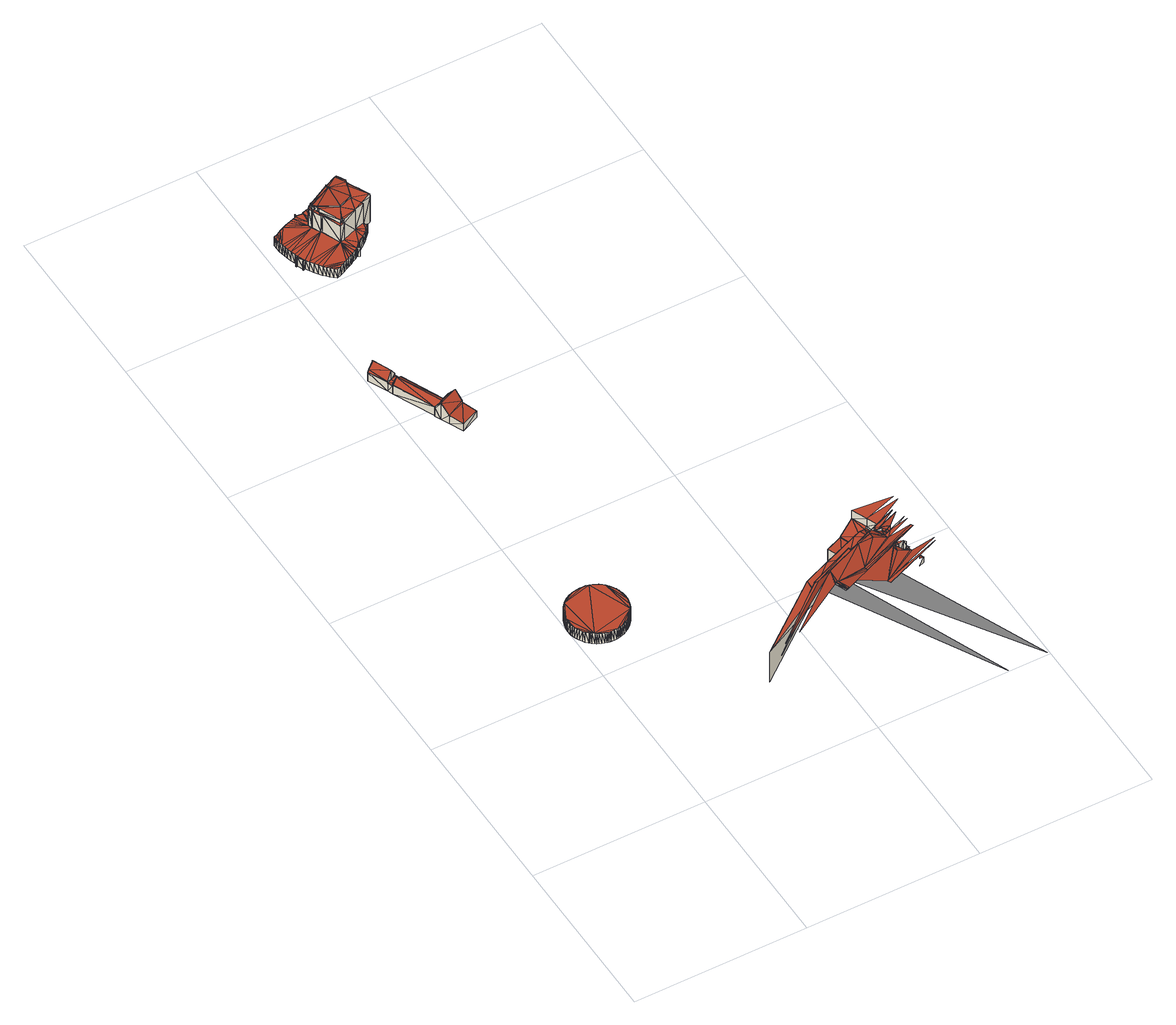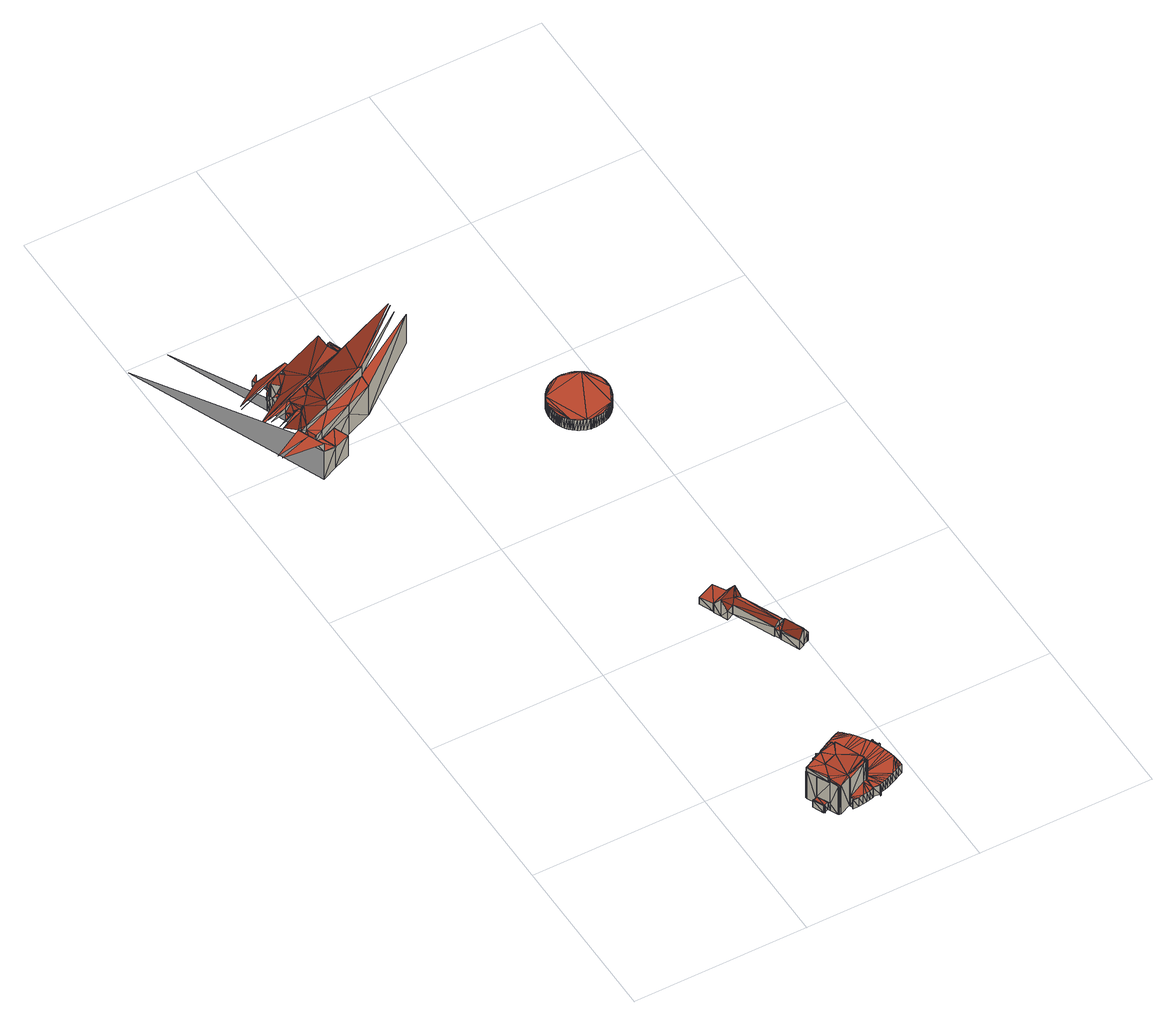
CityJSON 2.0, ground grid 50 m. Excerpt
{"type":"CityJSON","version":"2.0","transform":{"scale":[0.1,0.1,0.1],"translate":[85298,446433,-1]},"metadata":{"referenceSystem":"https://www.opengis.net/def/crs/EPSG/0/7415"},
"CityObjects":{
"building1":{"type":"Building","attributes":{"oorspronkelijk_bouwjaar":1981,"status":"Pand in gebruik","geconstateerd":false,"h_maaiveld":-0.764,"dak_type":"multiple horizontal","pw_datum":"2013-12-01","pw_actueel":"yes","pw_bron":"ahn3","reconstructie_methode":"tudelft3d-geoflow","versie_methode":"v21.03.1","kas_warenhuis":false,"ondergronds_type":"above ground","lod11_replace":false,"reconstruction_skipped":false},"geometry":[{"type":"Solid","lod":"2.2","boundaries":[[[[0,1,2]],[[3,4,5]],[[4,6,7]],[[4,2,5]],[[4,7,2]],[[6,4,8]],[[7,9,10]],[[7,10,2]],[[11,10,9]],[[10,12,13]],[[14,15,16]],[[12,10,17]],[[15,13,16]],[[10,13,15]],[[18,15,19]],[[15,20,19]],[[10,15,18]],[[10,18,21]],[[22,23,18]],[[22,18,19]],[[18,24,21]],[[10,21,25]],[[24,18,26]],[[27,28,29]],[[30,31,32]],[[30,21,33]],[[31,34,32]],[[34,35,32]],[[30,32,21]],[[28,36,29]],[[37,38,36]],[[39,32,40]],[[41,37,39]],[[37,36,39]],[[39,36,32]],[[28,32,36]],[[42,43,29]],[[42,36,44]],[[42,29,36]],[[45,32,28]],[[27,46,28]],[[47,32,45]],[[21,32,47]],[[45,48,47]],[[49,45,50]],[[45,28,50]],[[51,47,52]],[[48,45,53]],[[54,55,56]],[[57,55,47]],[[55,58,56]],[[54,56,59]],[[47,55,54]],[[52,54,60]],[[47,54,52]],[[25,47,51]],[[61,52,60]],[[52,62,51]],[[63,62,52]],[[64,25,65]],[[51,66,65]],[[67,66,51]],[[66,68,65]],[[25,51,65]],[[25,64,69]],[[70,64,65]],[[71,64,70]],[[64,72,69]],[[21,47,25]],[[73,69,72]],[[10,25,2]],[[25,74,75]],[[76,77,74]],[[76,25,78]],[[76,78,79]],[[76,74,25]],[[74,80,75]],[[25,75,2]],[[81,75,80]],[[75,82,2]],[[83,82,75]],[[82,0,2]],[[84,0,82]],[[85,0,86]],[[86,0,84]],[[86,84,87]],[[87,84,82]],[[87,82,88]],[[88,82,83]],[[88,83,89]],[[89,83,75]],[[89,75,90]],[[90,75,81]],[[90,81,91]],[[91,81,80]],[[91,80,92]],[[92,80,74]],[[93,77,76]],[[94,93,76]],[[95,79,78]],[[96,95,78]],[[96,78,25]],[[97,96,25]],[[97,25,69]],[[98,97,69]],[[98,69,73]],[[99,98,73]],[[99,73,72]],[[100,99,72]],[[100,72,64]],[[101,100,64]],[[101,64,71]],[[102,101,71]],[[102,71,70]],[[103,102,70]],[[104,65,68]],[[105,104,68]],[[106,66,67]],[[107,106,67]],[[107,67,51]],[[108,107,51]],[[108,51,62]],[[109,108,62]],[[109,62,63]],[[110,109,63]],[[110,63,52]],[[111,110,52]],[[112,61,60]],[[113,112,60]],[[113,60,54]],[[114,113,54]],[[114,54,59]],[[115,114,59]],[[115,59,56]],[[116,115,56]],[[116,56,58]],[[117,116,58]],[[118,57,47]],[[119,118,47]],[[119,47,48]],[[120,119,48]],[[120,48,53]],[[121,120,53]],[[121,53,45]],[[122,121,45]],[[123,49,50]],[[124,123,50]],[[124,50,28]],[[125,124,28]],[[125,28,46]],[[126,125,46]],[[127,27,29]],[[128,127,29]],[[128,29,43]],[[129,128,43]],[[129,43,42]],[[130,129,42]],[[130,42,44]],[[131,130,44]],[[131,44,36]],[[132,131,36]],[[132,36,38]],[[133,132,38]],[[134,37,41]],[[135,134,41]],[[135,41,136]],[[136,41,39]],[[136,39,137]],[[137,39,40]],[[137,40,138]],[[138,40,32]],[[138,32,139]],[[139,32,35]],[[140,34,141]],[[141,34,31]],[[141,31,142]],[[142,31,30]],[[142,30,143]],[[143,30,33]],[[143,33,144]],[[144,33,21]],[[145,26,146]],[[146,26,18]],[[146,18,147]],[[147,18,23]],[[147,23,148]],[[148,23,22]],[[148,22,149]],[[149,22,19]],[[150,15,151]],[[151,15,14]],[[151,14,152]],[[152,14,16]],[[152,16,153]],[[153,16,13]],[[154,12,155]],[[155,12,17]],[[156,10,157]],[[157,10,11]],[[158,9,159]],[[159,9,7]],[[159,7,160]],[[160,7,6]],[[160,6,161]],[[161,6,8]],[[161,8,162]],[[162,8,4]],[[162,4,163]],[[163,4,3]],[[164,5,165]],[[165,5,2]],[[165,2,166]],[[166,2,1]],[[94,76,79]],[[95,94,79]],[[105,68,66]],[[106,105,66]],[[153,13,154]],[[154,13,12]],[[167,55,57]],[[118,167,57]],[[122,45,49]],[[123,122,49]],[[133,38,37]],[[134,133,37]],[[126,46,27]],[[127,126,27]],[[139,35,140]],[[140,35,34]],[[163,3,164]],[[164,3,5]],[[157,11,158]],[[158,11,9]],[[155,17,156]],[[156,17,10]],[[149,19,168]],[[168,19,20]],[[103,70,65]],[[104,103,65]],[[168,20,150]],[[150,20,15]],[[144,21,169]],[[169,21,24]],[[111,52,61]],[[112,111,61]],[[117,58,55]],[[167,117,55]],[[169,24,145]],[[145,24,26]],[[166,1,85]],[[85,1,0]],[[92,74,77]],[[93,92,77]],[[92,93,94]],[[96,94,95]],[[97,92,94]],[[97,94,96]],[[89,92,97]],[[99,100,98]],[[100,101,98]],[[101,97,98]],[[102,103,101]],[[103,104,101]],[[104,97,101]],[[105,106,104]],[[106,107,108]],[[106,108,104]],[[108,97,104]],[[111,119,108]],[[110,111,109]],[[111,108,109]],[[113,114,111]],[[113,111,112]],[[114,167,119]],[[115,116,114]],[[116,117,167]],[[116,167,114]],[[167,118,119]],[[114,119,111]],[[119,97,108]],[[138,125,132]],[[121,122,120]],[[122,119,120]],[[138,132,136]],[[124,122,123]],[[125,122,124]],[[128,130,132]],[[127,125,126]],[[128,125,127]],[[128,132,125]],[[130,128,129]],[[131,132,130]],[[138,136,137]],[[134,135,136]],[[134,132,133]],[[134,136,132]],[[122,125,138]],[[122,138,119]],[[138,144,119]],[[141,142,138]],[[140,138,139]],[[141,138,140]],[[142,144,138]],[[143,144,142]],[[144,97,119]],[[146,156,144]],[[146,144,169]],[[146,169,145]],[[149,150,146]],[[148,146,147]],[[149,146,148]],[[168,150,149]],[[156,153,154]],[[152,153,150]],[[152,150,151]],[[150,153,156]],[[150,156,146]],[[155,156,154]],[[156,97,144]],[[158,159,156]],[[158,156,157]],[[159,162,165]],[[159,165,156]],[[161,162,160]],[[162,159,160]],[[164,165,162]],[[164,162,163]],[[165,97,156]],[[87,89,165]],[[85,165,166]],[[87,165,85]],[[87,85,86]],[[89,97,165]],[[89,87,88]],[[91,92,89]],[[91,89,90]]]],"semantics":{"surfaces":[{"type":"GroundSurface"},{"type":"WallSurface"},{"type":"RoofSurface"}],"values":[[0,0,0,0,0,0,0,0,0,0,0,0,0,0,0,0,0,0,0,0,0,0,0,0,0,0,0,0,0,0,0,0,0,0,0,0,0,0,0,0,0,0,0,0,0,0,0,0,0,0,0,0,0,0,0,0,0,0,0,0,0,0,0,0,0,0,0,0,0,0,0,0,0,0,0,0,0,0,0,0,0,0,0,1,1,1,1,1,1,1,1,1,1,1,1,1,1,1,1,1,1,1,1,1,1,1,1,1,1,1,1,1,1,1,1,1,1,1,1,1,1,1,1,1,1,1,1,1,1,1,1,1,1,1,1,1,1,1,1,1,1,1,1,1,1,1,1,1,1,1,1,1,1,1,1,1,1,1,1,1,1,1,1,1,1,1,1,1,1,1,1,1,1,1,1,1,1,1,1,1,1,1,1,1,1,1,1,1,1,1,1,1,1,1,1,1,1,1,1,1,1,1,1,1,1,1,1,1,1,1,1,1,1,1,1,1,1,1,1,1,1,1,1,1,1,1,1,1,1,1,1,1,1,1,1,1,1,1,1,1,1,1,1,1,1,1,1,1,1,1,1,1,1,2,2,2,2,2,2,2,2,2,2,2,2,2,2,2,2,2,2,2,2,2,2,2,2,2,2,2,2,2,2,2,2,2,2,2,2,2,2,2,2,2,2,2,2,2,2,2,2,2,2,2,2,2,2,2,2,2,2,2,2,2,2,2,2,2,2,2,2,2,2,2,2,2,2,2,2,2,2,2,2,2,2,2]]}}]},
"building2":{"type":"Building","attributes":{"oorspronkelijk_bouwjaar":1966,"status":"Pand in gebruik","geconstateerd":false,"h_maaiveld":-0.919,"dak_type":"slanted","pw_datum":"2013-12-01","pw_actueel":"yes","pw_bron":"ahn3","reconstructie_methode":"tudelft3d-geoflow","versie_methode":"v21.03.1","kas_warenhuis":false,"ondergronds_type":"above ground","lod11_replace":false,"reconstruction_skipped":false},"geometry":[{"type":"MultiSurface","lod":"2.2","boundaries":[[[170,171,172]],[[173,174,175]],[[170,174,176]],[[176,171,170]],[[173,177,178]],[[179,180,178]],[[181,180,182]],[[173,183,174]],[[174,184,185]],[[183,184,174]],[[186,185,184]],[[183,186,184]],[[183,173,178]],[[186,183,178]],[[176,174,185]],[[187,188,181]],[[187,181,189]],[[188,180,181]],[[190,188,187]],[[187,189,190]],[[189,181,191]],[[190,189,192]],[[193,180,188]],[[190,194,188]],[[190,192,194]],[[194,193,188]],[[194,192,195]],[[194,196,193]],[[195,197,196]],[[195,196,194]],[[176,185,198]],[[176,199,171]],[[186,200,185]],[[178,180,201]],[[186,178,202]],[[196,203,193]],[[204,180,193]],[[205,203,196]],[[206,176,198]],[[206,199,176]],[[171,199,207]],[[185,208,198]],[[193,203,209]],[[193,209,210]],[[211,193,210]],[[204,193,211]],[[180,204,201]],[[198,212,199]],[[206,198,199]],[[178,201,213]],[[202,200,186]],[[185,200,208]],[[202,178,213]],[[214,203,205]],[[199,212,215]],[[199,216,207]],[[205,217,214]],[[211,210,209]],[[198,218,212]],[[219,201,204]],[[215,216,199]],[[220,204,211]],[[200,202,213]],[[219,204,221]],[[219,222,201]],[[198,208,223]],[[213,201,224]],[[225,207,216]],[[212,226,215]],[[227,228,215]],[[215,228,216]],[[224,201,229]],[[222,229,201]],[[214,230,203]],[[219,221,222]],[[221,204,231]],[[231,204,220]],[[232,214,217]],[[232,217,233]],[[200,213,234]],[[227,235,228]],[[223,218,198]],[[212,218,226]],[[228,235,216]],[[227,215,236]],[[213,224,237]],[[238,220,211]],[[200,239,208]],[[230,240,203]],[[229,241,224]],[[229,242,241]],[[222,221,229]],[[229,221,242]],[[241,242,231]],[[242,221,231]],[[243,209,203]],[[224,241,237]],[[217,244,233]],[[243,211,209]],[[213,237,234]],[[241,231,237]],[[232,245,246]],[[214,232,246]],[[214,246,230]],[[231,220,237]],[[236,235,227]],[[245,232,233]],[[233,246,245]],[[233,230,246]],[[247,217,248]],[[215,226,236]],[[238,211,249]],[[240,250,203]],[[223,208,251]],[[233,252,230]],[[253,244,217]],[[239,200,234]],[[220,238,237]],[[254,255,248]],[[239,251,208]],[[256,236,218]],[[235,257,216]],[[218,236,226]],[[233,258,252]],[[252,240,230]],[[234,237,259]],[[256,218,260]],[[252,258,261]],[[237,238,259]],[[244,258,233]],[[223,260,218]],[[252,261,262]],[[258,263,261]],[[264,234,265]],[[266,261,263]],[[250,243,203]],[[249,211,267]],[[264,268,234]],[[256,269,236]],[[236,257,235]],[[265,234,259]],[[264,265,268]],[[258,270,263]],[[271,252,262]],[[262,261,266]],[[268,265,272]],[[252,271,240]],[[273,260,223]],[[274,234,268]],[[270,275,263]],[[272,265,276]],[[223,251,273]],[[276,265,259]],[[263,275,277]],[[244,270,258]],[[248,255,247]],[[268,272,274]],[[249,259,238]],[[278,272,276]],[[266,263,277]],[[234,274,239]],[[279,253,217]],[[270,280,275]],[[278,281,272]],[[274,272,281]],[[271,262,240]],[[282,280,270]],[[275,280,277]],[[244,282,270]],[[250,240,262]],[[269,256,260]],[[282,283,280]],[[244,283,282]],[[284,266,277]],[[280,285,277]],[[286,276,259]],[[278,276,287]],[[244,253,283]],[[288,281,278]],[[289,254,290]],[[277,285,284]],[[291,285,280]],[[292,280,283]],[[289,293,294]],[[291,280,292]],[[292,283,253]],[[262,266,295]],[[249,296,259]],[[262,295,250]],[[285,291,292]],[[288,278,287]],[[287,276,297]],[[297,276,286]],[[254,298,255]],[[254,289,298]],[[299,266,284]],[[260,273,300]],[[298,289,255]],[[269,257,236]],[[300,273,251]],[[274,301,239]],[[302,286,259]],[[285,303,284]],[[239,304,251]],[[295,266,305]],[[287,297,288]],[[292,306,285]],[[305,266,299]],[[297,307,288]],[[296,302,259]],[[297,286,307]],[[216,257,308]],[[299,284,309]],[[303,309,284]],[[269,260,300]],[[285,310,303]],[[285,306,310]],[[302,307,286]],[[251,311,300]],[[304,311,251]],[[295,305,312]],[[304,239,301]],[[288,307,313]],[[314,315,307]],[[316,314,307]],[[317,295,312]],[[312,305,299]],[[267,211,243]],[[302,316,307]],[[314,316,315]],[[316,318,315]],[[274,319,301]],[[312,299,303]],[[320,312,303]],[[303,299,309]],[[288,321,322]],[[320,303,310]],[[313,307,315]],[[315,318,313]],[[316,313,318]],[[323,316,302]],[[304,324,311]],[[301,324,304]],[[325,300,311]],[[269,300,326]],[[274,281,327]],[[323,313,316]],[[328,269,329]],[[325,326,300]],[[288,313,321]],[[330,311,324]],[[301,331,324]],[[329,269,326]],[[288,327,281]],[[325,311,330]],[[323,302,321]],[[319,331,301]],[[324,331,330]],[[329,326,331]],[[330,326,325]],[[331,326,330]],[[322,332,288]],[[313,323,321]],[[249,333,296]],[[334,319,274]],[[296,335,302]],[[322,321,332]],[[334,274,327]],[[328,329,336]],[[329,331,337]]],"semantics":{"surfaces":[{"type":"WallSurface"},{"type":"RoofSurface"},{"type":"GroundSurface"}],"values":[0,0,1,0,1,1,1,0,1,0,0,0,1,1,1,0,0,1,0,1,0,1,1,0,1,0,1,0,0,0,1,0,0,1,1,1,1,1,1,0,0,1,1,1,1,1,1,0,0,1,0,0,1,1,1,0,1,0,0,0,0,1,0,1,0,1,1,2,1,0,0,1,0,1,1,1,1,1,1,1,0,0,0,2,1,1,1,0,1,0,0,0,0,1,0,1,1,1,1,1,1,0,0,0,1,0,0,1,1,1,1,1,1,1,1,1,1,1,1,0,0,2,0,1,1,1,1,0,1,1,0,0,0,0,1,1,1,1,0,0,1,0,0,0,0,0,1,0,1,0,1,1,1,1,1,1,0,1,0,1,1,1,0,1,0,0,0,0,1,1,1,0,0,1,0,1,0,0,1,1,0,0,1,0,1,1,0,1,1,0,1,0,0,0,0,1,0,1,0,1,1,1,0,0,0,0,1,1,1,0,0,2,1,0,1,1,1,1,1,0,0,1,1,0,1,0,0,1,1,0,0,1,0,0,0,1,0,1,1,0,1,0,0,1,1,0,0,0,0,1,1,0,0,1,1,1,0,0,0,0,0,0,0,1,1,0,1,0,1,1]}}]},
"building3":{"type":"Building","attributes":{"oorspronkelijk_bouwjaar":1930,"status":"Pand in gebruik","geconstateerd":false,"h_maaiveld":-0.247,"dak_type":"slanted","pw_datum":"2013-12-01","pw_actueel":"yes","pw_bron":"ahn3","reconstructie_methode":"tudelft3d-geoflow","versie_methode":"v21.03.1","kas_warenhuis":false,"ondergronds_type":"above ground","lod11_replace":false,"reconstruction_skipped":false},"geometry":[{"type":"Solid","lod":"2.2","boundaries":[[[[338,339,340]],[[341,342,343]],[[344,345,346]],[[347,339,338]],[[346,348,349]],[[348,350,349]],[[340,349,351]],[[346,349,340]],[[352,338,353]],[[352,353,354]],[[338,340,353]],[[340,339,346]],[[339,355,346]],[[355,356,357]],[[358,344,359]],[[357,359,346]],[[355,357,346]],[[360,344,358]],[[359,344,346]],[[361,359,357]],[[360,358,362]],[[358,359,363]],[[343,364,341]],[[343,342,365]],[[364,366,341]],[[366,367,341]],[[368,367,366]],[[368,366,369]],[[370,360,362]],[[370,362,341]],[[367,370,341]],[[371,370,367]],[[372,371,367]],[[373,365,342]],[[374,373,342]],[[375,374,342]],[[376,363,359]],[[377,376,359]],[[377,359,378]],[[378,359,361]],[[379,357,380]],[[380,357,356]],[[381,351,349]],[[382,381,349]],[[383,346,384]],[[384,346,345]],[[385,344,360]],[[386,387,385]],[[385,387,344]],[[388,339,389]],[[389,339,347]],[[390,353,340]],[[391,390,340]],[[389,347,392]],[[392,347,338]],[[385,360,370]],[[371,385,370]],[[393,372,394]],[[394,372,368]],[[368,372,367]],[[395,342,341]],[[396,375,395]],[[395,375,342]],[[378,361,379]],[[379,361,357]],[[386,385,397]],[[398,386,397]],[[399,358,376]],[[376,358,363]],[[400,343,373]],[[373,343,365]],[[398,397,401]],[[401,397,402]],[[395,341,402]],[[402,341,362]],[[401,402,399]],[[399,402,358]],[[358,402,362]],[[403,348,346]],[[383,403,346]],[[404,405,388]],[[388,405,339]],[[339,405,355]],[[382,349,406]],[[406,349,350]],[[406,350,348]],[[403,406,348]],[[391,340,351]],[[381,391,351]],[[407,408,393]],[[393,408,372]],[[384,345,344]],[[387,384,344]],[[409,366,364]],[[410,409,364]],[[410,364,400]],[[400,364,343]],[[396,395,408]],[[407,396,408]],[[411,369,366]],[[409,411,366]],[[394,368,369]],[[411,394,369]],[[380,356,355]],[[405,380,355]],[[412,413,414]],[[405,404,414]],[[413,412,415]],[[392,338,416]],[[416,338,352]],[[416,352,417]],[[417,352,354]],[[417,354,353]],[[390,417,353]],[[410,400,407]],[[375,373,374]],[[407,400,396]],[[400,375,396]],[[373,375,400]],[[382,388,391]],[[381,382,391]],[[392,388,389]],[[391,388,392]],[[390,391,392]],[[371,372,408]],[[371,408,397]],[[402,397,395]],[[397,408,395]],[[385,371,397]],[[412,414,388]],[[388,414,404]],[[415,382,403]],[[388,415,412]],[[382,415,388]],[[406,403,382]],[[407,393,409]],[[410,407,409]],[[409,393,394]],[[411,409,394]],[[405,414,379]],[[380,405,379]],[[398,379,413]],[[377,398,399]],[[378,379,377]],[[399,398,401]],[[377,399,376]],[[379,414,413]],[[377,379,398]],[[383,415,403]],[[398,383,387]],[[398,413,383]],[[383,413,415]],[[398,387,386]],[[387,383,384]],[[416,417,390]],[[392,416,390]]]],"semantics":{"surfaces":[{"type":"GroundSurface"},{"type":"WallSurface"},{"type":"RoofSurface"}],"values":[[0,0,0,0,0,0,0,0,0,0,0,0,0,0,0,0,0,0,0,0,0,0,0,0,0,0,0,0,0,0,0,1,1,1,1,1,1,1,1,1,1,1,1,1,1,1,1,1,1,1,1,1,1,1,1,1,1,1,1,1,1,1,1,1,1,1,1,1,1,1,1,1,1,1,1,1,1,1,1,1,1,1,1,1,1,1,1,1,1,1,1,1,1,1,1,1,1,1,1,1,1,1,1,1,1,1,1,1,1,1,1,1,1,1,2,2,2,2,2,2,2,2,2,2,2,2,2,2,2,2,2,2,2,2,2,2,2,2,2,2,2,2,2,2,2,2,2,2,2,2,2,2,2,2,2,2]]}}]},
"building4":{"type":"Building","attributes":{"oorspronkelijk_bouwjaar":1930,"status":"Pand in gebruik","geconstateerd":false,"h_maaiveld":0.253,"dak_type":"multiple horizontal","pw_datum":"2013-12-01","pw_actueel":"yes","pw_bron":"ahn3","reconstructie_methode":"tudelft3d-geoflow","versie_methode":"v21.03.1","kas_warenhuis":false,"ondergronds_type":"above ground","lod11_replace":false,"reconstruction_skipped":false},"geometry":[{"type":"Solid","lod":"2.2","boundaries":[[[[418,419,420]],[[421,419,422]],[[423,424,425]],[[426,427,428]],[[429,420,430]],[[418,420,429]],[[431,432,433]],[[434,428,435]],[[432,425,433]],[[423,425,432]],[[436,431,433]],[[437,431,436]],[[437,436,438]],[[436,439,438]],[[439,440,438]],[[440,441,438]],[[442,441,440]],[[443,441,442]],[[443,442,444]],[[443,444,428]],[[444,435,428]],[[443,428,418]],[[428,427,445]],[[446,434,447]],[[434,435,447]],[[448,449,450]],[[451,452,453]],[[454,455,456]],[[426,428,457]],[[427,426,458]],[[459,449,448]],[[460,448,461]],[[460,461,462]],[[449,445,450]],[[428,445,449]],[[460,459,448]],[[428,449,452]],[[449,456,463]],[[464,456,449]],[[456,455,463]],[[465,466,467]],[[449,463,468]],[[469,468,470]],[[471,463,455]],[[470,468,472]],[[473,472,468]],[[474,473,475]],[[472,473,474]],[[476,477,478]],[[466,465,479]],[[480,469,481]],[[465,470,472]],[[479,465,472]],[[449,468,469]],[[480,482,469]],[[452,469,482]],[[480,483,482]],[[452,482,484]],[[476,478,485]],[[449,469,452]],[[451,486,487]],[[453,488,477]],[[488,478,477]],[[452,488,453]],[[451,487,489]],[[490,428,489]],[[491,492,493]],[[451,489,452]],[[489,494,495]],[[489,428,452]],[[496,489,487]],[[494,497,495]],[[498,497,494]],[[492,490,493]],[[489,495,493]],[[492,491,499]],[[499,500,501]],[[501,502,503]],[[504,503,505]],[[505,506,507]],[[507,508,509]],[[508,510,509]],[[506,508,507]],[[503,506,505]],[[501,503,504]],[[500,502,501]],[[490,422,419]],[[491,500,499]],[[490,489,493]],[[418,428,490]],[[418,490,419]],[[511,419,421]],[[512,511,421]],[[512,421,422]],[[513,512,422]],[[513,422,514]],[[514,422,490]],[[514,490,492]],[[515,514,492]],[[515,492,499]],[[516,515,499]],[[516,499,501]],[[517,516,501]],[[517,501,504]],[[518,517,504]],[[518,504,505]],[[519,518,505]],[[519,505,507]],[[520,519,507]],[[521,510,522]],[[522,510,508]],[[522,508,523]],[[523,508,506]],[[523,506,524]],[[524,506,503]],[[525,500,526]],[[526,500,491]],[[526,491,527]],[[527,491,493]],[[527,493,528]],[[528,493,495]],[[528,495,529]],[[529,495,497]],[[529,497,530]],[[530,497,498]],[[530,498,494]],[[531,530,494]],[[532,496,533]],[[533,496,487]],[[533,487,534]],[[534,487,486]],[[534,486,535]],[[535,486,451]],[[535,451,536]],[[536,451,453]],[[536,453,537]],[[537,453,477]],[[538,476,539]],[[539,476,485]],[[540,478,541]],[[541,478,488]],[[542,452,543]],[[544,542,543]],[[543,452,484]],[[543,484,482]],[[545,543,482]],[[545,482,483]],[[546,545,483]],[[546,483,480]],[[547,546,480]],[[547,480,481]],[[548,547,481]],[[549,469,470]],[[550,551,549]],[[549,551,469]],[[552,465,553]],[[553,465,467]],[[554,474,475]],[[555,554,475]],[[555,475,556]],[[556,475,473]],[[556,473,468]],[[557,556,468]],[[557,468,463]],[[558,557,463]],[[559,471,455]],[[560,559,455]],[[560,455,561]],[[561,455,454]],[[561,454,456]],[[562,561,456]],[[562,456,563]],[[563,456,464]],[[564,449,565]],[[566,564,565]],[[565,449,459]],[[567,462,568]],[[568,462,461]],[[569,450,445]],[[570,569,445]],[[570,445,427]],[[571,570,427]],[[571,427,458]],[[572,571,458]],[[572,458,426]],[[573,572,426]],[[573,426,457]],[[574,573,457]],[[575,434,576]],[[576,434,446]],[[576,446,447]],[[577,576,447]],[[577,447,435]],[[578,577,435]],[[578,435,444]],[[579,578,444]],[[579,444,442]],[[580,579,442]],[[581,440,439]],[[582,581,439]],[[583,436,433]],[[584,583,433]],[[584,433,425]],[[585,584,425]],[[586,423,432]],[[587,586,432]],[[587,432,431]],[[588,587,431]],[[588,431,437]],[[589,588,437]],[[589,437,438]],[[590,589,438]],[[591,441,443]],[[592,591,443]],[[593,418,429]],[[594,593,429]],[[594,429,430]],[[595,594,430]],[[595,430,596]],[[596,430,420]],[[596,420,419]],[[511,596,419]],[[597,502,525]],[[525,502,500]],[[531,494,598]],[[598,494,489]],[[598,489,532]],[[532,489,496]],[[563,464,449]],[[564,563,449]],[[520,507,509]],[[599,520,509]],[[548,481,469]],[[551,548,469]],[[600,558,559]],[[559,558,471]],[[471,558,463]],[[553,467,601]],[[601,467,466]],[[544,543,602]],[[603,544,602]],[[601,466,479]],[[604,601,479]],[[592,443,418]],[[593,592,418]],[[582,439,436]],[[583,582,436]],[[605,606,607]],[[607,606,608]],[[605,609,606]],[[610,611,605]],[[605,611,609]],[[599,509,510]],[[521,599,510]],[[612,613,600]],[[600,613,558]],[[558,613,614]],[[549,470,552]],[[552,470,465]],[[615,616,617]],[[617,616,618]],[[610,605,619]],[[620,610,619]],[[621,622,623]],[[623,622,624]],[[620,619,621]],[[621,619,622]],[[625,626,627]],[[628,625,627]],[[629,630,631]],[[631,630,632]],[[617,618,633]],[[633,618,634]],[[635,636,637]],[[638,635,637]],[[639,603,640]],[[640,603,641]],[[641,603,602]],[[623,624,639]],[[639,624,603]],[[550,549,613]],[[613,549,614]],[[642,472,474]],[[554,642,474]],[[604,479,472]],[[642,604,472]],[[643,644,645]],[[645,644,646]],[[647,648,649]],[[650,647,649]],[[650,649,634]],[[634,649,651]],[[652,424,423]],[[586,652,423]],[[633,634,635]],[[635,634,636]],[[636,634,651]],[[568,461,448]],[[653,568,448]],[[654,460,567]],[[567,460,462]],[[565,459,654]],[[654,459,460]],[[655,565,656]],[[657,566,655]],[[655,566,565]],[[657,655,658]],[[659,657,658]],[[660,661,626]],[[625,660,626]],[[638,637,662]],[[662,637,541]],[[585,425,424]],[[652,585,424]],[[590,438,441]],[[591,590,441]],[[645,646,630]],[[629,645,630]],[[631,632,648]],[[647,631,648]],[[607,608,615]],[[615,608,616]],[[580,442,440]],[[581,580,440]],[[663,428,434]],[[575,663,434]],[[574,457,428]],[[663,574,428]],[[653,448,450]],[[569,653,450]],[[628,627,644]],[[643,628,644]],[[664,665,666]],[[666,665,667]],[[640,641,613]],[[612,640,613]],[[655,656,668]],[[668,656,669]],[[668,669,664]],[[664,669,665]],[[666,667,670]],[[671,666,670]],[[670,667,672]],[[670,672,660]],[[660,672,661]],[[671,670,673]],[[673,670,674]],[[659,658,675]],[[675,658,673]],[[676,677,609]],[[611,676,609]],[[675,673,676]],[[676,673,677]],[[677,673,674]],[[662,541,542]],[[542,541,452]],[[452,541,488]],[[539,485,478]],[[540,539,478]],[[537,477,538]],[[538,477,476]],[[524,503,597]],[[597,503,502]],[[548,551,547]],[[613,602,550]],[[613,641,602]],[[550,602,551]],[[602,543,545]],[[545,546,547]],[[545,547,551]],[[602,545,551]],[[604,642,552]],[[604,552,601]],[[552,553,601]],[[558,614,557]],[[642,556,557]],[[552,642,549]],[[554,555,556]],[[554,556,642]],[[557,614,549]],[[642,557,549]],[[628,677,674]],[[625,628,674]],[[670,625,674]],[[609,628,645]],[[616,634,618]],[[625,670,660]],[[628,609,677]],[[645,608,609]],[[645,628,643]],[[629,631,645]],[[631,647,608]],[[650,634,616]],[[650,616,647]],[[608,606,609]],[[631,608,645]],[[608,647,616]],[[511,593,596]],[[527,649,526]],[[649,518,524]],[[526,649,525]],[[514,593,511]],[[595,596,594]],[[596,593,594]],[[523,524,519]],[[513,511,512]],[[514,511,513]],[[523,519,520]],[[599,521,522]],[[520,599,522]],[[520,522,523]],[[524,518,519]],[[597,649,524]],[[525,649,597]],[[517,518,649]],[[527,528,649]],[[649,515,516]],[[598,651,528]],[[636,651,598]],[[648,632,630]],[[514,515,630]],[[514,630,593]],[[533,535,598]],[[530,531,529]],[[531,598,528]],[[529,531,528]],[[636,535,536]],[[534,535,533]],[[663,573,574]],[[533,598,532]],[[637,636,537]],[[541,537,540]],[[537,538,540]],[[538,539,540]],[[576,577,575]],[[636,536,537]],[[637,537,541]],[[591,592,630]],[[630,592,593]],[[636,598,535]],[[651,649,528]],[[517,649,516]],[[644,630,646]],[[656,565,654]],[[591,630,644]],[[630,515,649]],[[648,630,649]],[[644,589,590]],[[591,644,590]],[[627,626,644]],[[626,583,644]],[[669,570,571]],[[672,667,661]],[[665,661,667]],[[669,656,569]],[[656,654,653]],[[569,656,653]],[[654,568,653]],[[568,654,567]],[[669,569,570]],[[663,669,571]],[[665,669,663]],[[661,665,663]],[[573,663,571]],[[572,573,571]],[[661,663,578]],[[578,663,575]],[[575,577,578]],[[661,579,626]],[[661,578,579]],[[579,580,626]],[[580,581,626]],[[581,582,626]],[[582,583,626]],[[583,588,644]],[[584,588,583]],[[585,586,587]],[[652,586,585]],[[585,587,584]],[[587,588,584]],[[588,589,644]],[[605,607,619]],[[662,542,638]],[[603,624,544]],[[635,617,633]],[[544,624,622]],[[544,622,542]],[[622,638,542]],[[619,638,622]],[[607,615,619]],[[617,635,619]],[[615,617,619]],[[619,635,638]],[[671,673,666]],[[668,658,655]],[[668,673,658]],[[666,673,668]],[[666,668,664]],[[610,676,611]],[[659,675,610]],[[610,675,676]],[[562,640,612]],[[659,610,620]],[[659,620,621]],[[659,621,623]],[[640,623,639]],[[659,623,640]],[[600,560,612]],[[559,560,600]],[[560,562,612]],[[561,562,560]],[[562,659,640]],[[563,564,562]],[[564,659,562]],[[566,657,564]],[[657,659,564]]]],"semantics":{"surfaces":[{"type":"GroundSurface"},{"type":"WallSurface"},{"type":"RoofSurface"}],"values":[[0,0,0,0,0,0,0,0,0,0,0,0,0,0,0,0,0,0,0,0,0,0,0,0,0,0,0,0,0,0,0,0,0,0,0,0,0,0,0,0,0,0,0,0,0,0,0,0,0,0,0,0,0,0,0,0,0,0,0,0,0,0,0,0,0,0,0,0,0,0,0,0,0,0,0,0,0,0,0,0,0,0,0,0,0,0,0,0,0,0,0,1,1,1,1,1,1,1,1,1,1,1,1,1,1,1,1,1,1,1,1,1,1,1,1,1,1,1,1,1,1,1,1,1,1,1,1,1,1,1,1,1,1,1,1,1,1,1,1,1,1,1,1,1,1,1,1,1,1,1,1,1,1,1,1,1,1,1,1,1,1,1,1,1,1,1,1,1,1,1,1,1,1,1,1,1,1,1,1,1,1,1,1,1,1,1,1,1,1,1,1,1,1,1,1,1,1,1,1,1,1,1,1,1,1,1,1,1,1,1,1,1,1,1,1,1,1,1,1,1,1,1,1,1,1,1,1,1,1,1,1,1,1,1,1,1,1,1,1,1,1,1,1,1,1,1,1,1,1,1,1,1,1,1,1,1,1,1,1,1,1,1,1,1,1,1,1,1,1,1,1,1,1,1,1,1,1,1,1,1,1,1,1,1,1,1,1,1,1,1,1,1,1,1,1,1,1,1,1,1,1,1,1,1,1,1,1,1,1,1,1,1,1,1,1,1,1,1,1,1,1,1,1,1,1,1,1,1,1,1,1,1,1,1,1,1,1,1,1,1,1,1,1,1,1,1,1,1,1,1,1,1,1,1,1,1,1,1,1,1,1,1,1,2,2,2,2,2,2,2,2,2,2,2,2,2,2,2,2,2,2,2,2,2,2,2,2,2,2,2,2,2,2,2,2,2,2,2,2,2,2,2,2,2,2,2,2,2,2,2,2,2,2,2,2,2,2,2,2,2,2,2,2,2,2,2,2,2,2,2,2,2,2,2,2,2,2,2,2,2,2,2,2,2,2,2,2,2,2,2,2,2,2,2,2,2,2,2,2,2,2,2,2,2,2,2,2,2,2,2,2,2,2,2,2,2,2,2,2,2,2,2,2,2,2,2,2,2,2,2,2,2,2,2,2,2,2,2,2,2,2,2,2,2,2,2,2,2,2,2,2,2,2,2,2,2]]}}]}
},
"vertices":[
[0,674,2],[1,682,2],[1,686,2],[3,695,2],[4,700,2],[2,691,2],[10,714,2],[12,718,2],[7,707,2],[15,722,2],[25,734,2],[20,728,2],[37,744,2],[43,748,2],[52,752,2],[60,755,2],[47,750,2],[31,739,2],[93,758,2],[76,758,2],[68,757,2],[109,755,2],[84,759,2],[89,758,2],[101,757,2],[37,605,2],[97,758,2],[168,674,2],[168,666,2],[168,682,2],[124,749,2],[131,745,2],[144,734,2],[117,752,2],[137,740,2],[141,737,2],[162,706,2],[158,714,2],[161,710,2],[150,727,2],[147,731,2],[154,721,2],[165,697,2],[167,690,2],[164,702,2],[165,650,2],[168,670,2],[158,634,2],[161,639,2],[167,658,2],[168,662,2],[96,591,2],[110,594,2],[162,642,2],[131,604,2],[149,621,2],[138,610,2],[154,627,2],[144,615,2],[134,607,2],[124,600,2],[117,597,2],[101,592,2],[105,593,2],[59,594,2],[73,591,2],[84,590,2],[92,591,2],[77,591,2],[41,602,2],[68,592,2],[64,593,2],[52,597,2],[45,600,2],[14,628,2],[4,649,2],[25,615,2],[19,621,2],[31,609,2],[28,612,2],[10,635,2],[7,642,2],[1,661,2],[2,657,2],[1,666,2],[0,674,38],[1,666,38],[1,661,38],[2,657,38],[4,649,38],[7,642,38],[10,635,38],[14,628,38],[19,621,38],[25,615,38],[28,612,38],[31,609,38],[37,605,38],[41,602,38],[45,600,38],[52,597,38],[59,594,38],[64,593,38],[68,592,38],[73,591,38],[77,591,38],[84,590,38],[92,591,38],[96,591,38],[101,592,38],[105,593,38],[110,594,38],[117,597,38],[124,600,38],[131,604,38],[134,607,38],[138,610,38],[144,615,38],[154,627,38],[158,634,38],[161,639,38],[162,642,38],[165,650,38],[167,658,38],[168,662,39],[168,666,39],[168,670,39],[168,674,39],[168,682,39],[167,690,39],[165,697,39],[164,702,39],[162,706,39],[161,710,39],[158,714,39],[154,721,39],[150,727,39],[147,731,39],[144,734,39],[141,737,39],[137,740,39],[131,745,39],[124,749,39],[117,752,39],[109,755,39],[97,758,38],[93,758,38],[89,758,38],[84,759,38],[76,758,38],[60,755,38],[52,752,38],[47,750,38],[43,748,38],[37,744,38],[31,739,38],[25,734,38],[20,728,38],[15,722,38],[12,718,38],[10,714,38],[7,707,38],[4,700,38],[3,695,38],[2,691,38],[1,686,38],[1,682,38],[149,621,38],[68,757,38],[101,757,39],
[347,272,107],[551,435,1],[347,272,1],[547,393,139],[547,393,107],[368,249,107],[551,435,107],[381,252,140],[560,394,139],[387,251,148],[574,361,199],[578,342,168],[431,266,143],[550,394,139],[550,394,107],[549,397,107],[549,397,139],[578,342,173],[580,344,168],[591,309,173],[580,344,173],[591,309,167],[595,310,172],[587,345,167],[587,345,172],[600,313,172],[600,313,167],[595,310,168],[626,465,107],[626,466,73],[683,454,126],[682,408,196],[683,454,139],[681,360,146],[682,406,199],[618,299,200],[626,466,107],[626,466,1],[683,454,107],[681,364,146],[681,371,145],[681,371,146],[626,465,73],[683,445,139],[753,355,200],[683,489,74],[683,489,1],[707,302,146],[729,507,77],[682,408,203],[731,417,186],[725,422,197],[724,426,203],[729,507,107],[722,430,188],[879,4,1],[729,507,75],[666,529,74],[666,529,1],[724,426,196],[751,362,188],[731,418,186],[753,353,196],[761,349,185],[752,458,164],[713,548,1],[713,548,75],[734,441,179],[772,419,162],[761,487,124],[785,394,160],[724,426,188],[725,422,188],[858,435,144],[799,351,163],[753,353,188],[753,355,188],[879,363,144],[711,293,146],[776,419,160],[786,395,160],[761,487,107],[771,377,172],[804,351,160],[813,325,161],[814,326,160],[713,548,77],[759,568,1],[788,355,168],[772,429,160],[750,515,88],[771,377,106],[787,384,160],[788,355,106],[757,458,168],[757,458,161],[787,384,106],[855,442,144],[759,460,165],[759,568,102],[792,357,165],[787,384,162],[759,460,159],[750,515,107],[764,466,160],[792,357,106],[764,457,157],[796,362,106],[764,457,159],[883,374,144],[796,362,160],[764,466,159],[796,362,162],[799,351,160],[799,364,106],[799,364,153],[779,455,149],[779,455,159],[776,460,159],[818,316,160],[804,310,169],[799,364,160],[803,362,160],[804,310,141],[818,316,141],[804,391,160],[794,438,160],[779,455,151],[813,325,160],[808,384,106],[768,523,98],[782,492,131],[794,438,145],[812,379,140],[780,496,124],[804,391,106],[814,376,145],[784,454,146],[994,8,1],[812,379,106],[813,376,145],[780,496,97],[808,384,145],[796,457,143],[787,454,145],[787,454,144],[788,453,145],[808,384,160],[788,453,142],[790,495,131],[812,379,145],[808,463,145],[776,460,160],[796,457,145],[782,492,97],[777,526,93],[777,526,102],[833,494,159],[759,568,130],[777,526,130],[790,495,93],[790,495,130],[837,485,160],[851,451,160],[833,494,160],[847,461,160],[873,557,130],[878,545,130],
[104,1433,8],[93,1454,8],[154,1458,8],[28,1606,8],[27,1606,8],[6,1663,8],[65,1605,8],[67,1606,8],[118,1488,8],[103,1433,8],[119,1488,8],[148,1478,8],[139,1498,8],[156,1459,8],[122,1393,8],[155,1455,8],[173,1415,8],[86,1471,8],[85,1473,8],[86,1474,8],[34,1593,8],[34,1591,8],[65,1606,8],[33,1591,8],[33,1594,8],[33,1592,8],[20,1666,8],[2,1661,8],[21,1666,8],[58,1623,8],[35,1676,8],[20,1669,8],[59,1620,8],[59,1620,35],[58,1623,35],[2,1661,40],[27,1606,40],[27,1606,41],[33,1592,40],[34,1591,40],[33,1591,40],[86,1474,40],[85,1473,39],[156,1459,40],[148,1478,66],[118,1488,41],[67,1606,40],[65,1606,34],[65,1606,41],[65,1605,41],[93,1454,67],[103,1433,37],[155,1455,37],[154,1458,40],[104,1433,37],[58,1623,41],[35,1676,40],[28,1606,35],[28,1606,42],[50,1600,35],[50,1600,53],[34,1593,41],[6,1663,46],[33,1594,41],[33,1594,35],[119,1488,40],[86,1471,44],[86,1471,39],[139,1498,39],[43,1614,68],[43,1614,35],[21,1666,66],[20,1666,68],[20,1669,66],[106,1474,50],[106,1474,52],[99,1473,48],[108,1474,51],[122,1393,32],[173,1415,32],
[50,2087,13],[56,2067,13],[48,2085,13],[53,2066,13],[54,2063,13],[34,2162,13],[34,2174,13],[46,2179,13],[139,2210,13],[149,2213,13],[136,2206,13],[44,2086,13],[45,2083,13],[36,2140,13],[35,2151,13],[57,2185,13],[117,2209,13],[115,2206,13],[69,2190,13],[38,2131,13],[40,2121,13],[79,2194,13],[88,2198,13],[44,2108,13],[97,2201,13],[47,2097,13],[106,2203,13],[159,2214,13],[118,2214,13],[117,2214,13],[184,2218,13],[203,2203,13],[169,2216,13],[225,2063,13],[247,2106,13],[237,2073,13],[239,2218,13],[241,2215,13],[235,2217,13],[137,2210,13],[138,2210,13],[201,2206,13],[197,2216,13],[200,2219,13],[200,2217,13],[252,2193,13],[235,2218,13],[280,2162,13],[284,2161,13],[281,2159,13],[255,2187,13],[268,2156,13],[269,2156,13],[242,2215,13],[268,2191,13],[267,2192,13],[267,2195,13],[266,2194,13],[257,2093,13],[246,2082,13],[253,2092,13],[270,2192,13],[280,2127,13],[281,2128,13],[278,2122,13],[282,2124,13],[279,2121,13],[256,2094,13],[210,2051,13],[210,2052,13],[249,2102,13],[205,2053,13],[60,2066,13],[174,2026,13],[66,2056,13],[183,2031,13],[195,2037,13],[192,2037,13],[209,2051,13],[199,2033,13],[199,2034,13],[72,2046,13],[167,2022,13],[79,2036,13],[157,2017,13],[147,2012,13],[86,2026,13],[92,2019,13],[137,2007,13],[99,2012,13],[124,2002,13],[106,2005,13],[114,1998,13],[56,2067,45],[53,2066,45],[54,2063,45],[60,2066,45],[66,2056,45],[72,2046,45],[79,2036,45],[86,2026,45],[92,2019,45],[99,2012,45],[114,1998,45],[124,2002,45],[137,2007,45],[147,2012,45],[167,2022,45],[174,2026,45],[183,2031,45],[192,2037,45],[199,2033,45],[199,2034,45],[195,2037,45],[209,2051,45],[210,2052,45],[210,2051,45],[225,2063,45],[237,2073,45],[246,2082,45],[257,2093,45],[256,2094,45],[253,2092,45],[249,2102,45],[247,2106,117],[279,2121,104],[279,2121,117],[278,2122,104],[282,2124,108],[280,2127,108],[281,2128,110],[269,2156,38],[269,2156,110],[268,2156,110],[280,2162,37],[281,2159,37],[267,2195,37],[266,2194,38],[267,2192,37],[255,2187,38],[252,2193,38],[242,2215,115],[241,2215,115],[239,2218,115],[235,2217,115],[235,2218,115],[203,2203,115],[201,2206,45],[201,2206,115],[200,2217,45],[200,2219,45],[169,2216,45],[159,2214,45],[149,2213,45],[138,2210,45],[139,2210,45],[137,2210,45],[117,2209,45],[118,2214,45],[117,2214,45],[115,2206,45],[106,2203,45],[97,2201,45],[88,2198,45],[79,2194,45],[69,2190,45],[57,2185,45],[46,2179,45],[34,2162,45],[35,2151,45],[36,2140,45],[38,2131,45],[40,2121,45],[44,2108,45],[47,2097,45],[50,2087,45],[44,2086,45],[45,2083,45],[48,2085,45],[157,2017,45],[205,2053,45],[106,2005,45],[252,2193,117],[284,2161,37],[251,2179,104],[251,2179,117],[270,2192,37],[145,2151,117],[145,2151,104],[144,2144,117],[144,2144,104],[139,2155,104],[145,2151,118],[139,2155,117],[251,2191,117],[251,2191,109],[251,2191,38],[172,2082,117],[172,2082,104],[178,2085,117],[178,2085,104],[193,2121,117],[193,2121,121],[232,2136,121],[232,2136,117],[245,2175,118],[245,2175,117],[127,2165,104],[127,2165,45],[131,2155,45],[131,2155,104],[142,2129,104],[142,2129,45],[142,2130,104],[142,2130,45],[180,2078,117],[180,2078,104],[220,2093,117],[220,2093,45],[221,2095,45],[221,2095,117],[251,2179,118],[249,2185,118],[249,2185,104],[268,2191,37],[130,2153,104],[130,2153,45],[131,2154,104],[131,2154,45],[146,2128,104],[146,2128,45],[167,2073,45],[167,2073,104],[180,2078,45],[34,2174,45],[184,2218,45],[197,2216,45],[201,2205,111],[201,2205,45],[201,2205,115],[201,2194,111],[201,2194,116],[134,2174,104],[134,2174,45],[249,2102,117],[136,2206,45],[138,2174,110],[138,2174,45],[137,2171,110],[137,2171,45],[147,2177,110],[147,2177,45],[134,2170,104],[134,2170,110],[134,2170,45],[136,2163,110],[136,2163,104],[136,2163,116],[136,2161,117],[136,2161,104]
]}
